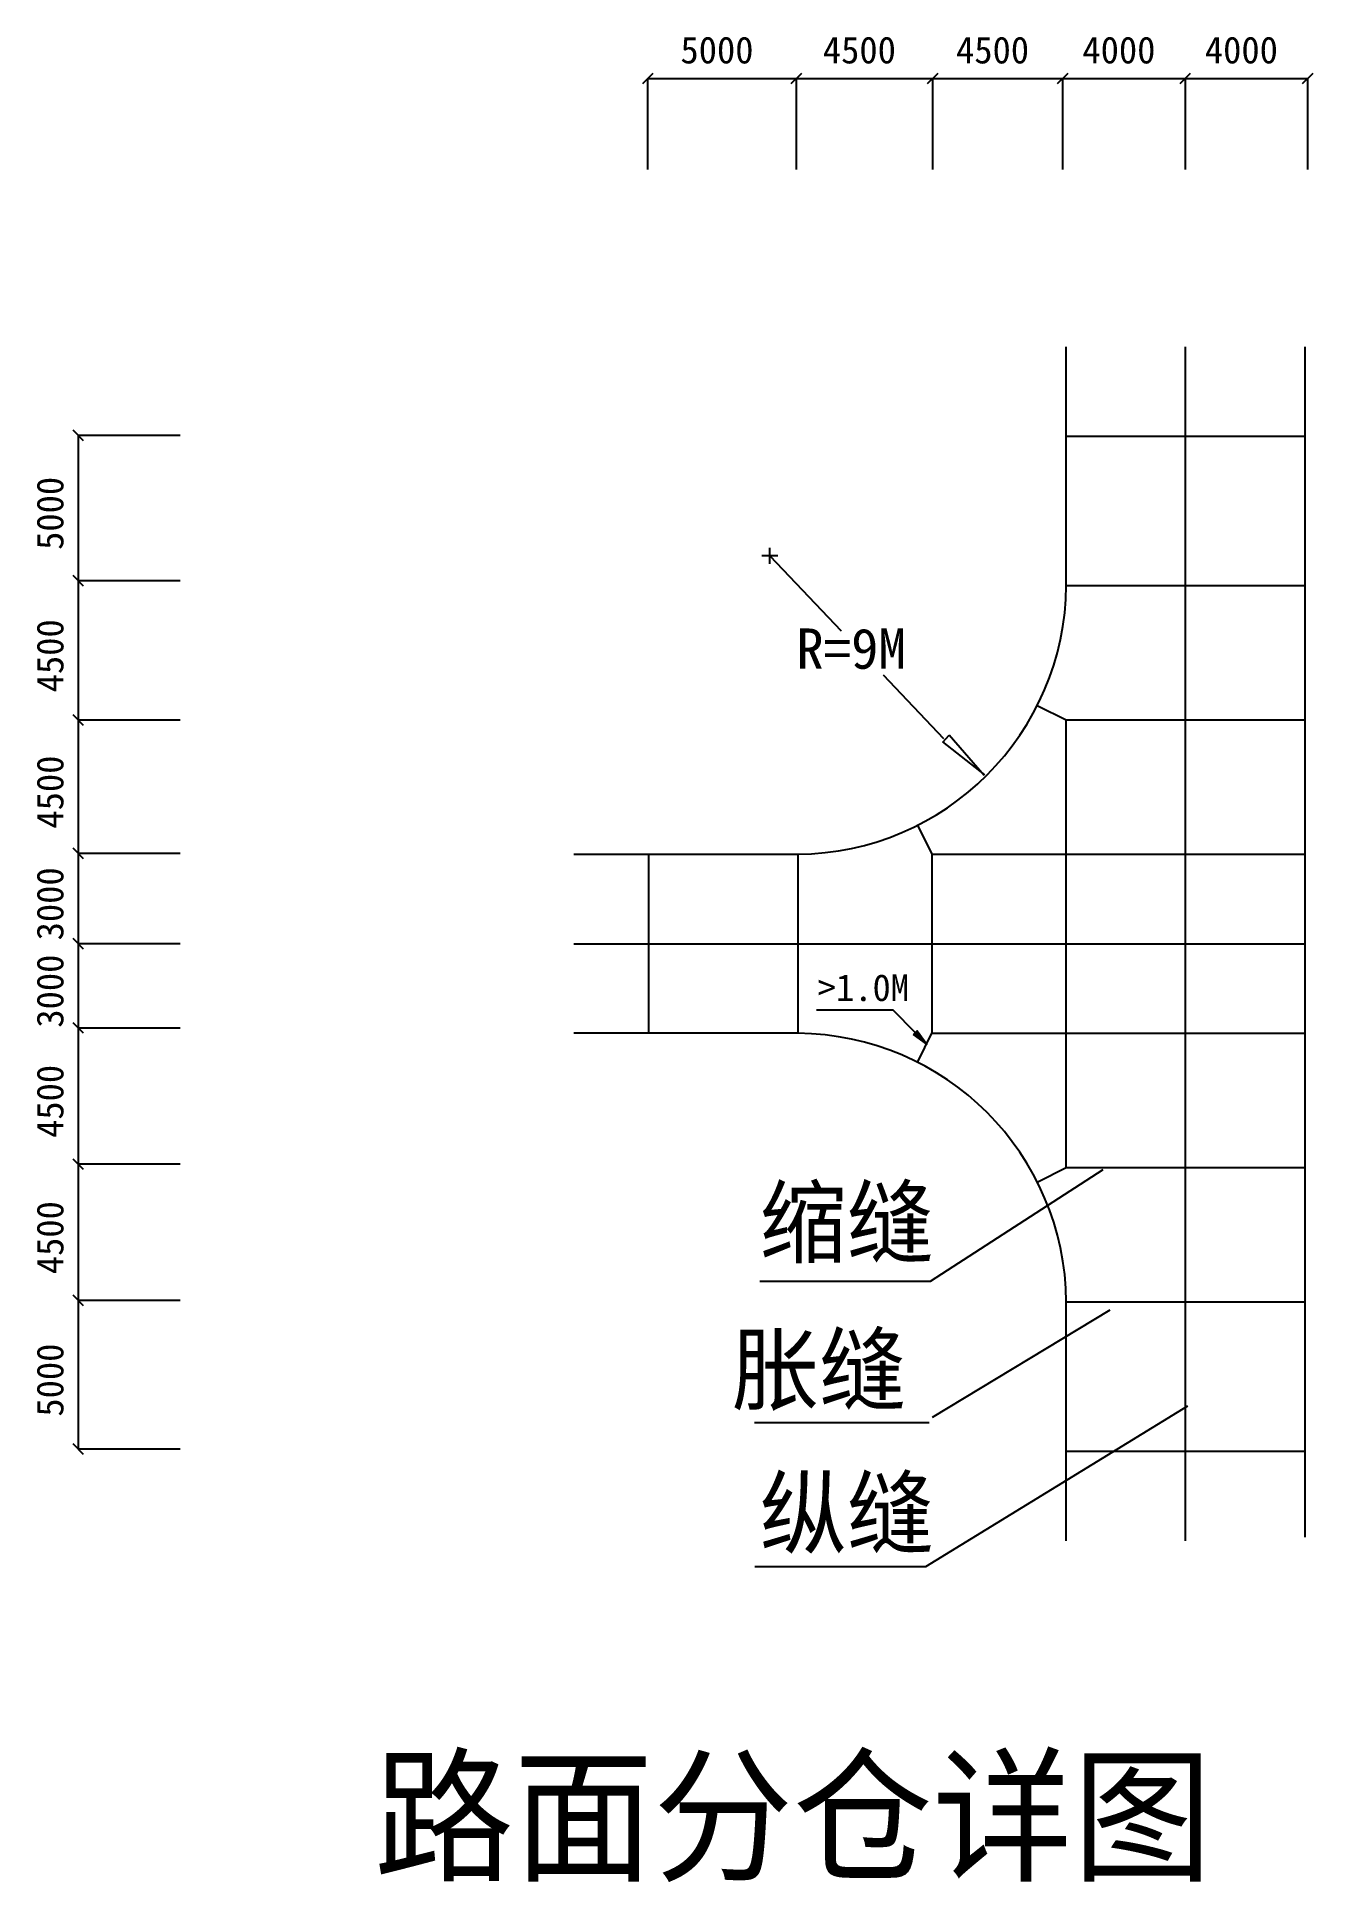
# Model space of a CAD drawing. Header units: metres. Extents: x -158 to 56, y -679 to -369.
import ezdxf

# ---------------------------------------------------------------- set-up
doc = ezdxf.new("R2010")
doc.units = ezdxf.units.M
doc.layers.add('ZZ-2', color=7, linetype='Continuous')
doc.layers.add('ZZ-3', color=7, linetype='Continuous')

msp = doc.modelspace()

# ---------------------------------------------------------------- hatches: boundary and pattern name
at = {"layer": 'ZZ-2'}
h = msp.add_hatch(dxfattribs=at)
h.set_pattern_fill('SOLID')
h.paths.add_polyline_path([(-11.32, -536.57), (-10.68, -535.94), (-9.09, -538.17), (-9.09, -538.17), (-11.32, -536.57)])

# ---------------------------------------------------------------- linework, layer by layer
for p, q in [((-34.03, -456.36), (-36.73, -456.36)), ((-35.38, -457.71), (-35.38, -455.01)), ((-35.38, -456.36), (-23.4, -468.94)), ((-6.19, -487), (-16.31, -476.38)), ((-6.39, -487.57), (-5.3, -486.43)), ((0.64, -493.04), (-6.37, -487.55)), ((0.53, -493.16), (-5.3, -486.43)), ((-8.46, -577.92), (20.47, -559.21)), ((-37.03, -577.92), (-8.46, -577.92)), ((-8.1, -600.69), (21.65, -582.72)), ((-9.23, -625.76), (34.66, -598.8)), ((-37.93, -601.6), (-8.67, -601.6)), ((-37.9, -625.76), (-9.23, -625.76))]:
    msp.add_line(p, q)
for p, q in [((34.32, -621.43), (34.32, -421.31)), ((14.31, -436.32), (54.33, -436.32)), ((9.56, -481.47), (14.31, -483.85)), ((14.31, -558.89), (14.31, -483.85)), ((14.31, -483.85), (54.33, -483.85)), ((-10.57, -501.61), (-8.2, -506.36)), ((-55.72, -506.36), (-55.72, -536.38)), ((-8.2, -506.36), (54.33, -506.36)), ((-8.2, -506.36), (-8.2, -536.38)), ((-68.23, -521.37), (54.33, -521.37)), ((-14.73, -532.51), (-27.57, -532.51)), ((-11, -536.26), (-14.73, -532.51)), ((-10.57, -541.13), (-8.2, -536.38)), ((-8.2, -536.38), (54.33, -536.38)), ((9.56, -561.27), (14.31, -558.89)), ((14.31, -558.89), (54.33, -558.89)), ((14.31, -606.41), (54.33, -606.41))]:
    msp.add_line(p, q, dxfattribs=at)
for points in [[(-68.23, -506.36), (-30.71, -506.36, 0.41), (14.31, -461.34), (14.31, -421.32)], [(14.31, -621.42), (14.31, -581.4, 0.41), (-30.71, -536.38), (-68.23, -536.38)]]:
    msp.add_lwpolyline(points, format="xyb", dxfattribs=at)
for points in [[(54.33, -620.83), (54.33, -421.32)], [(14.31, -461.34), (54.33, -461.34)], [(-30.71, -506.36), (-30.71, -536.38)], [(-11.32, -536.57), (-10.68, -535.94), (-9.09, -538.17), (-9.09, -538.17), (-11.32, -536.57)], [(14.31, -581.4), (54.33, -581.4)]]:
    msp.add_lwpolyline(points, dxfattribs=at)
at = {"layer": 'ZZ-3'}
for p, q in [((-55.81, -376.33), (54.8, -376.33)), ((-55.81, -391.63), (-55.81, -376.33)), ((-30.92, -391.63), (-30.92, -376.33)), ((-8.08, -391.63), (-8.08, -376.33)), ((13.74, -391.63), (13.74, -376.33)), ((34.27, -391.63), (34.27, -376.33)), ((54.8, -391.63), (54.8, -376.33)), ((-151.28, -606.07), (-151.28, -436.17)), ((-134.22, -436.17), (-151.28, -436.17)), ((-134.22, -460.56), (-151.28, -460.56)), ((-134.22, -483.91), (-151.28, -483.91)), ((-134.22, -506.24), (-151.28, -506.24)), ((-134.22, -521.38), (-151.28, -521.38)), ((-134.22, -535.49), (-151.28, -535.49)), ((-134.22, -558.33), (-151.28, -558.33)), ((-134.22, -581.18), (-151.28, -581.18)), ((-134.22, -606.07), (-151.28, -606.07))]:
    msp.add_line(p, q, dxfattribs=at)
for points in [[(-56.69, -377.21), (-54.93, -375.44)], [(-31.8, -377.21), (-30.03, -375.44)], [(-8.96, -377.21), (-7.19, -375.44)], [(12.85, -377.21), (14.62, -375.44)], [(33.38, -377.21), (35.15, -375.44)], [(53.91, -377.21), (55.68, -375.44)], [(-150.39, -437.06), (-152.16, -435.29)], [(-150.39, -461.44), (-152.16, -459.67)], [(-150.39, -484.79), (-152.16, -483.02)], [(-150.39, -507.12), (-152.16, -505.35)], [(-150.39, -522.26), (-152.16, -520.49)], [(-150.39, -536.38), (-152.16, -534.61)], [(-150.39, -559.22), (-152.16, -557.45)], [(-150.39, -582.06), (-152.16, -580.29)], [(-150.39, -606.95), (-152.16, -605.18)]]:
    msp.add_lwpolyline(points, dxfattribs=at)

# ---------------------------------------------------------------- texts
for s, height, p in [('R=9M', 6.75, (-30.94, -475.28)), ('缩缝', 11.26, (-37.12, -573.68)), ('胀缝', 11.26, (-41.76, -598.36)), ('纵缝', 11.26, (-37.1, -622.39)), ('路面分仓详图', 18.01, (-101.72, -676.59))]:
    msp.add_text(s, height=height).set_placement(p)
at = {"layer": 'ZZ-2'}
msp.add_text('>1.0M', height=4.5, dxfattribs=at).set_placement((-27.35, -530.97))
at = {"layer": 'ZZ-3'}
for s, p in [('5000', (-50.36, -373.83)), ('4500', (-26.49, -373.83)), ('4500', (-4.17, -373.83)), ('4000', (17.01, -373.83)), ('4000', (37.54, -373.83))]:
    msp.add_text(s, height=4.5, dxfattribs=at).set_placement(p)
for s, p in [('5000', (-153.78, -455.36)), ('4500', (-153.78, -479.23)), ('4500', (-153.78, -502.07)), ('3000', (-153.78, -520.8)), ('3000', (-153.78, -535.43)), ('4500', (-153.78, -553.91)), ('4500', (-153.78, -576.75)), ('5000', (-153.78, -600.62))]:
    msp.add_text(s, height=4.5, rotation=90, dxfattribs=at).set_placement(p)

doc.saveas('drawing.dxf')
